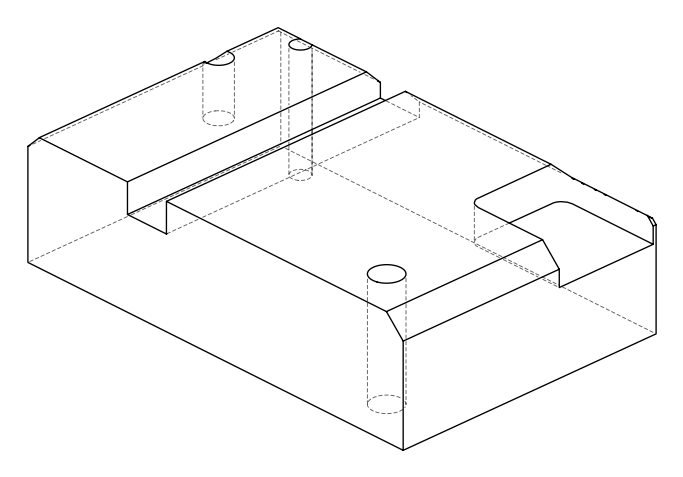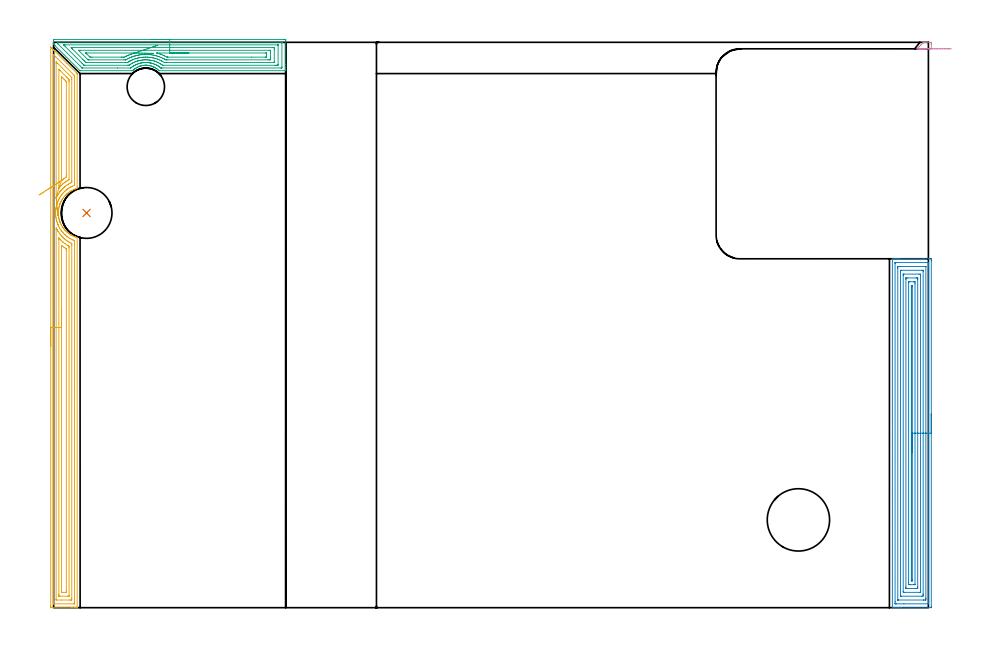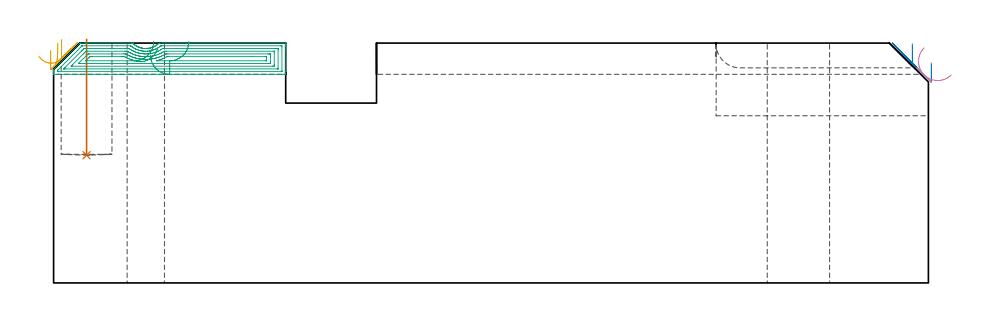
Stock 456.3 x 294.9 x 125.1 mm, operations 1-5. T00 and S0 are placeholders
(PLAN: 17 operations, 11 tool changes, 67.9 min)
(1 INDEXABLE_INSERT_DRILL_BLIND_HOLE_FROM_SOLID | STEP1POCKET | NXT0302_024 | 0.24 min | 32054 mm3)
(2 AREA_MILL | FG_CHAMFER_SURFACE | UGT0205_001 | 11.87 min | 39134 mm3)
(3 AREA_MILL_1 | FG_CHAMFER_SURFACE_1 | UGT0205_001 | 5.94 min | 17069 mm3)
(4 AREA_MILL_2 | FG_CHAMFER_SURFACE_2 | UGT0205_001 | 0.23 min | 2198 mm3)
(5 AREA_MILL_3 | FG_CHAMFER_SURFACE_3 | UGT0205_001 | 11.52 min | 26206 mm3)
(6 AREA_MILL_4 | FG_CHAMFER_SURFACE_4 | UGT0205_001 | 10.55 min | 36660 mm3)
(7 MILL_SLOT | SLOT_PARTIAL_RECTANGULAR | UGT0201_094 | Follow Part, ap 5, ae 75% | 19.21 min | 446890 mm3)
(8 MILL_RECTANGULAR_SLOT | SLOT_RECTANGULAR | UGT0201_009 | Follow Part, ap 11.25, ae 75% | 5.34 min | 434868 mm3)
(9 SPOT_DRILL | STEP1HOLE | NXT0321_9005460120000 | 0.05 min | 74 mm3)
(10 SPOT_DRILL_1 | STEP1HOLE_1 | NXT0321_9005460120000 | 0.05 min | 196 mm3)
(11 DRILL_BLIND_HOLE_INTO_CENTER | STEP1HOLE | UGT0301_198 | 0.06 min | 381 mm3)
(12 GUN_DRILL_THROUGH_HOLE | STEP1HOLE | UGT0307_003 | 0.59 min | 4375 mm3)
(13 SPADE_DRILL_TO_ENLARGE_THROUGH_HOLE | STEP1HOLE | UGT0306_010 | 0.53 min | 32403 mm3)
(14 DRILL_TO_ENLARGE_THROUGH_HOLE | STEP1HOLE | UGT0301_001 | 0.56 min | 66348 mm3)
(15 DRILL_BLIND_HOLE_INTO_CENTER_1 | STEP1HOLE_1 | UGT0301_198 | 0.06 min | 427 mm3)
(16 GUN_DRILL_THROUGH_HOLE_1 | STEP1HOLE_1 | UGT0307_003 | 0.6 min | 4305 mm3)
(17 SPADE_DRILL_TO_ENLARGE_THROUGH_HOLE_1 | STEP1HOLE_1 | UGT0306_010 | 0.53 min | 32321 mm3)
(TOOL NXT0302_024 | Index. Insert Drill 26.5mm [880-D2650L32-03] | D26.5 PA176 FL80 Z2)
(TOOL UGT0205_001 | Chamfer Mill 20 x 3 x 45 deg. | D20 FL50 Z2)
(TOOL UGT0201_094 | End mill 20 mm | D20 FL38 Z4)
(TOOL UGT0201_009 | End Mill 45 mm | D45 FL63 Z6)
(TOOL NXT0321_9005460120000 | NC Spot Drill, 142deg, 12mm, Carbide, Uncoated | D12 PA142 FL30 Z2)
(TOOL UGT0301_198 | Twist Drill 7.9 mm | D7.9 PA118 FL73 Z2)
(TOOL UGT0307_003 | Gun Drill 7 mm | D7 PA130 FL24 Z1)
(TOOL UGT0306_010 | Spade Drill 19.5mm | D19.5 PA132 FL10 Z2)
(TOOL UGT0301_001 | Twist Drill 32.5 mm | D32.5 PA118 FL185 Z2)
(OP 1 INDEXABLE_INSERT_DRILL_BLIND_HOLE_FROM_SOLID)
G17 G21 G94 G90
T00 M6
G54
G17 G0 G90 X17.2 Y205.9 S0 M3
G43 Z135.1 H1
G94 G81 G98 Z66.6 F250. R127.1
G80
M5
M2
(OP 2 AREA_MILL)
G17 G21 G94 G90
T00 M6
G54
G17 G0 G90 X457.8 Y101. S1061 M3
G43 Z135.1 H0
Z114.8
G94 G1 Y100.962 Z113.928 F250.
Y100.848 Z113.064
Y100.659 Z112.212
Y100.397 Z111.38
Y100.063 Z110.574
Y99.66 Z109.8
Y99.192 Z109.064
Y98.66 Z108.372
Y98.071 Z107.729
Y97.428 Z107.14
Y96.736 Z106.608
Y96. Z106.14
Y95.226 Z105.737
Y94.42 Z105.403
Y93.588 Z105.141
Y92.736 Z104.952
Y91.872 Z104.838
Y91. Z104.8
Y0.582
X457.795 Y0.144 Z104.803
X457.791 Y0.01 Z104.806
X457.652 Y0. Z104.945
X442.056 Z120.54
X441.479 Z121.115
X440.869 Z121.728
X440.598 Z121.999
X439.987 Z122.61
X439.716 Z122.88
X439.173 Z123.426
X438.496 Z124.104
X437.777 Y0.001 Z124.821
X437.506 Y0.01 Z125.093
X437.5 Y0.137 Z125.1
Y181.863
X437.506 Y181.99 Z125.093
X437.779 Y182. Z124.82
X438.495 Z124.104
X439.174 Z123.426
X439.716 Z122.88
X439.987 Z122.61
X440.598 Z121.999
X440.869 Z121.729
X441.479 Z121.115
X453.745 Z108.852
X456.466 Z106.131
X456.771 Z105.826
X457.347 Y181.995 Z105.25
X457.791 Y181.991 Z104.806
X457.795 Y181.87 Z104.803
X457.799 Y181.417 Z104.801
X457.8 Y180.96 Z104.8
Y91.
X456.386 Z106.214
Y2.364
X456.385 Y2.162 Z106.215
X456.382 Y2.061 Z106.218
X456.379 Y2.019 Z106.221
X456.304 Y2.01 Z106.296
X455.943 Y2.001 Z106.657
X443.553 Y2. Z119.047
X439.716 Z122.884
X439.194 Y2.001 Z123.406
X439.008 Y2.005 Z123.592
X438.922 Y2.01 Z123.678
X438.915 Y2.282 Z123.685
Y2.364
X438.914 Y3.174 Z123.686
Y179.636
X438.915 Y179.838 Z123.685
X438.918 Y179.939 Z123.682
X438.921 Y179.981 Z123.679
X438.996 Y179.99 Z123.604
X439.357 Y179.999 Z123.243
X455.584 Y180. Z107.016
X456.106 Y179.999 Z106.494
X456.292 Y179.995 Z106.308
X456.378 Y179.99 Z106.222
X456.385 Y179.718 Z106.215
Y179.636
X456.386 Y178.826 Z106.214
Y91.
X454.972 Z107.628
X454.971 Y5.037 Z107.629
Y4.766
X454.966 Y4.146 Z107.634
X454.965 Y4.019 Z107.635
X454.841 Y4.006 Z107.759
X454.702 Y4.003 Z107.898
X453.965 Y4. Z108.635
X453.821 Z108.779
X440.598 Y4.001 Z122.002
X440.453 Y4.004 Z122.147
X440.358 Y4.009 Z122.242
X440.334 Y4.013 Z122.266
X440.333 Y4.024 Z122.267
X440.33 Y4.055 Z122.27
X440.329 Y4.146 Z122.271
Y176.963
Y177.234
X440.334 Y177.854 Z122.266
X440.335 Y177.981 Z122.265
X440.46 Y177.994 Z122.14
X440.598 Y177.997 Z122.002
X441.335 Y178. Z121.265
X441.479 Z121.121
X454.702 Y177.999 Z107.898
X454.847 Y177.996 Z107.753
X454.942 Y177.99 Z107.658
X454.966 Y177.987 Z107.634
X454.967 Y177.976 Z107.633
X454.97 Y177.945 Z107.63
X454.971 Y177.854 Z107.629
X454.972 Y91. Z107.628
X453.557 Z109.043
Y7.085
X453.556 Y6.818 Z109.044
X453.551 Y6.2 Z109.049
X453.54 Y6.01 Z109.06
X452.867 Y6. Z109.733
X442.289 Z120.311
X441.94 Y6.002 Z120.66
X441.766 Y6.007 Z120.834
X441.749 Y6.01 Z120.851
X441.747 Y6.021 Z120.853
X441.744 Y6.053 Z120.856
X441.743 Y6.099 Z120.857
Y6.552
Y174.915
X441.744 Y175.182 Z120.856
X441.749 Y175.8 Z120.851
X441.76 Y175.99 Z120.84
X442.433 Y176. Z120.167
X453.011 Z109.589
X453.36 Y175.998 Z109.24
X453.534 Y175.993 Z109.066
X453.55 Y175.99 Z109.05
X453.553 Y175.979 Z109.047
X453.556 Y175.947 Z109.044
X453.557 Y175.901 Z109.043
Y175.448
Y91.
X452.143 Z110.457
Y8.514
X452.142 Y8.427 Z110.458
X452.137 Y8.255 Z110.463
X452.125 Y8.01 Z110.475
X452.058 Y8.006 Z110.542
X451.769 Y8.001 Z110.831
X443.835 Y8. Z118.765
X443.242 Y8.007 Z119.358
X443.164 Y8.01 Z119.436
X443.159 Y8.341 Z119.441
X443.157 Y8.514 Z119.443
Y173.486
X443.158 Y173.573 Z119.442
X443.163 Y173.745 Z119.437
X443.175 Y173.99 Z119.425
X443.242 Y173.994 Z119.358
X443.531 Y173.999 Z119.069
X451.465 Y174. Z111.135
X452.058 Y173.993 Z110.542
X452.136 Y173.99 Z110.464
X452.141 Y173.659 Z110.459
X452.143 Y173.486 Z110.457
Y91.
X450.729 Z111.871
Y10.834
X450.728 Y10.381 Z111.872
X450.726 Y10.162 Z111.874
X450.722 Y10.053 Z111.878
X450.72 Y10.01 Z111.88
X450.667 Y10.005 Z111.933
X450.295 Y10.002 Z112.305
X449.79 Y10. Z112.81
X445.382 Z117.218
X445.005 Y10.003 Z117.595
X444.628 Y10.008 Z117.972
X444.583 Y10.01 Z118.017
X444.578 Y10.042 Z118.022
X444.575 Y10.118 Z118.025
X444.572 Y10.235 Z118.028
X444.571 Y10.381 Z118.029
Y10.82
Y171.166
X444.572 Y171.619 Z118.028
X444.574 Y171.838 Z118.026
X444.578 Y171.947 Z118.022
X444.581 Y171.99 Z118.019
X444.633 Y171.995 Z117.967
X445.005 Y171.998 Z117.595
X445.51 Y172. Z117.09
X449.918 Z112.682
X450.295 Y171.997 Z112.305
X450.672 Y171.992 Z111.928
X450.717 Y171.99 Z111.883
X450.722 Y171.958 Z111.878
X450.725 Y171.882 Z111.875
X450.728 Y171.765 Z111.872
X450.729 Y171.619 Z111.871
Y171.18
Y91.
X449.315 Z113.285
X449.314 Y12.263 Z113.286
X449.313 Y12.163 Z113.287
X449.31 Y12.065 Z113.29
X449.308 Y12.024 Z113.292
X449.177 Y12.01 Z113.423
X448.854 Y12.003 Z113.746
X448.693 Y12. Z113.907
X446.768 Z115.832
X446.044 Y12.004 Z116.556
X446.016 Y12.01 Z116.584
X445.992 Y12.057 Z116.608
X445.985 Y13.054 Z116.615
X445.986 Y169.737 Z116.614
X445.987 Y169.837 Z116.613
X445.99 Y169.935 Z116.61
X445.992 Y169.976 Z116.608
X446.123 Y169.99 Z116.477
X446.446 Y169.997 Z116.154
X446.608 Y170. Z115.992
X448.532 Y169.999 Z114.068
X449.256 Y169.996 Z113.344
X449.284 Y169.99 Z113.316
X449.308 Y169.944 Z113.292
X449.315 Y168.946 Z113.285
Y91.
X447.9 Z114.7
Y14.582
Y14.329
X447.897 Y14.16 Z114.703
X447.894 Y14.027 Z114.706
X447.89 Y14.008 Z114.71
X447.882 Y14.006 Z114.718
X447.857 Y14.003 Z114.743
X447.65 Y14.001 Z114.95
X447.594 Z115.006
X447.455 Y14.01 Z115.145
X447.406 Y14.023 Z115.194
X447.403 Y14.047 Z115.197
X447.401 Y14.078 Z115.199
X447.4 Y14.197 Z115.2
Y167.417
Y167.671
X447.403 Y167.839 Z115.197
X447.406 Y167.973 Z115.194
X447.41 Y167.992 Z115.19
X447.418 Y167.994 Z115.182
X447.443 Y167.997 Z115.157
X447.65 Y167.999 Z114.95
X447.706 Z114.894
X447.845 Y167.99 Z114.755
X447.894 Y167.977 Z114.706
X447.897 Y167.953 Z114.703
X447.899 Y167.922 Z114.701
X447.9 Y167.803 Z114.7
Y91.
Y90.128 Z114.738
Y89.264 Z114.851
Y88.412 Z115.04
Y87.58 Z115.303
Y86.774 Z115.636
Y86. Z116.039
Y85.264 Z116.508
Y84.572 Z117.039
Y83.929 Z117.628
Y83.34 Z118.272
Y82.808 Z118.964
Y82.34 Z119.7
Y81.937 Z120.473
Y81.603 Z121.279
Y81.341 Z122.111
Y81.152 Z122.963
Y81.038 Z123.828
Y81. Z124.7
G0 Z135.1
M5
M2
(OP 3 AREA_MILL_1)
G17 G21 G94 G90
T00 M6
G54
G17 G0 G90 X50.55 Y296.4 S1061 M3
G43 Z135.1 H0
Z118.8
G94 G1 X50.588 Z117.928 F250.
X50.702 Z117.063
X50.891 Z116.212
X51.153 Z115.38
X51.487 Z114.574
X51.89 Z113.8
X52.358 Z113.064
X52.89 Z112.372
X53.479 Z111.729
X54.122 Z111.139
X54.814 Z110.608
X55.55 Z110.14
X56.324 Z109.737
X57.13 Z109.403
X57.962 Z109.141
X58.814 Z108.952
X59.678 Z108.838
X60.55 Z108.8
X119.887
X120.469 Y296.398 Z108.802
X121.044 Y296.394 Z108.804
X121.092 Y296.392 Z108.806
X121.1 Y295.82 Z109.377
Y283.352 Z121.843
Y281.937 Z123.259
Y281.57 Z123.625
Y280.836 Z124.363
Y280.577 Z124.622
X121.092 Y280.153 Z125.039
X121.09 Y280.103 Z125.088
X120.916 Y280.1 Z125.1
X55.184
X54.994 Y280.104 Z125.09
X54.882 Y280.198 Z125.001
X54.645 Y280.417 Z124.782
X54.29 Y280.728 Z124.471
X54.13 Y280.858 Z124.342
X53.957 Y280.99 Z124.21
X53.546 Y281.274 Z123.922
X53.405 Y281.371 Z123.826
X52.977 Y281.631 Z123.565
X52.543 Y281.876 Z123.324
X52.512 Y281.891 Z123.308
X52.357 Y281.963 Z123.236
X52.068 Y282.095 Z123.1
X52.054 Y282.101 Z123.094
X51.619 Y282.285 Z122.913
X51.237 Y282.423 Z122.776
X51.174 Y282.445 Z122.754
X50.713 Y282.587 Z122.611
X50.475 Y282.649 Z122.55
X50.36 Y282.678 Z122.52
X49.993 Y282.762 Z122.437
X49.818 Y282.792 Z122.403
X49.387 Y282.858 Z122.34
X49.042 Y282.897 Z122.302
X48.94 Y282.908 Z122.291
X48.906 Y282.91 Z122.288
X48.652 Y282.923 Z122.268
X48.494 Y282.934 Z122.259
X48.487 Y282.935
X48.329 Y282.937 Z122.251
X48.228 Y282.939 Z122.247
X48.122 Y282.943 Z122.246
X48.067 Y282.946 Z122.248
X48.047
X47.963 Y282.943 Z122.252
X47.798 Y282.934 Z122.253
X47.652 Y282.931 Z122.262
X47.6 Y282.928 Z122.264
X47.135 Y282.894 Z122.301
X46.965 Y282.875 Z122.325
X46.707 Y282.843 Z122.356
X46.261 Y282.771 Z122.426
X46.241 Y282.767 Z122.43
X46.207 Y282.761 Z122.437
X45.964 Y282.705 Z122.493
X45.794 Y282.664 Z122.531
X45.786 Y282.662 Z122.533
X45.713 Y282.643 Z122.553
X45.368 Y282.55 Z122.645
X45.085 Y282.461 Z122.738
X44.919 Y282.405 Z122.788
X44.9 Y282.398 Z122.795
X44.689 Y282.321 Z122.875
X44.475 Y282.242 Z122.954
X44.064 Y282.067 Z123.132
X43.657 Y281.875 Z123.323
X43.582 Y281.835 Z123.362
X43.558 Y281.822 Z123.375
X43.131 Y281.58 Z123.62
X43.043 Y281.525 Z123.675
X42.689 Y281.304 Z123.895
X42.366 Y281.073 Z124.123
X42.299 Y281.026 Z124.171
X42.247 Y280.989 Z124.208
X41.859 Y280.68 Z124.516
X41.795 Y280.63 Z124.567
X41.631 Y280.484 Z124.714
X41.503 Y280.37 Z124.827
X41.353 Y280.232 Z124.965
X41.215 Y280.105 Z125.091
X40.875 Y280.1 Z125.1
X14.046
X13.805 Y280.104 Z125.089
X13.697 Y280.202 Z124.996
X0.75 Y293.148 Z112.049
X0.226 Y293.674 Z111.526
X0.035 Y293.869 Z111.331
X0.002 Y293.908 Z111.289
X0. Y294.144 Z111.054
Y294.93 Z110.265
Y296.187 Z109.01
X0.002 Y296.391 Z108.805
X0.475 Y296.4 Z108.8
X60.55
Y294.986 Z110.214
X118.736 Y294.985 Z110.215
X118.849 Y294.984 Z110.216
X119.072 Y294.979 Z110.221
X119.091 Y294.969 Z110.231
X119.094 Y294.957 Z110.243
X119.097 Y294.93 Z110.27
X119.1 Y294.512 Z110.688
X119.099 Y282.044 Z123.156
X119.092 Y281.57 Z123.63
X119.09 Y281.525 Z123.675
X118.905 Y281.518 Z123.682
X118.793 Y281.515 Z123.685
X118.736 Y281.514 Z123.686
X118.68
X57.029
X56.134 Y281.515 Z123.685
X56.078 Y281.517 Z123.683
X56.024 Y281.521 Z123.679
X55.954 Y281.534 Z123.666
X55.904 Y281.57 Z123.63
X55.497 Y281.885 Z123.315
X55.184 Y282.11 Z123.09
X54.669 Y282.461 Z122.739
X54.436 Y282.607 Z122.593
X54.29 Y282.694 Z122.506
X53.749 Y283. Z122.2
X53.396 Y283.166 Z122.034
X52.983 Y283.352 Z121.848
X52.501 Y283.548 Z121.652
X52.19 Y283.661 Z121.539
X51.607 Y283.848 Z121.352
X50.924 Y284.032 Z121.168
X50.713 Y284.082 Z121.118
X50.64 Y284.097 Z121.103
X50.263 Y284.166 Z121.034
X49.819 Y284.24 Z120.96
X49.805 Y284.242 Z120.958
X48.924 Y284.325 Z120.875
X48.835 Y284.331 Z120.869
X48.03 Y284.356 Z120.844
X47.918 Y284.353 Z120.847
X47.135 Y284.315 Z120.885
X47.067 Y284.31 Z120.89
X46.412 Y284.242 Z120.958
X46.228 Y284.217 Z120.983
X45.796 Y284.141 Z121.059
X45.434 Y284.068 Z121.132
X45.347 Y284.049 Z121.151
X45.236 Y284.022 Z121.178
X44.643 Y283.863 Z121.337
X44.452 Y283.805 Z121.395
X44.109 Y283.694 Z121.506
X43.558 Y283.495 Z121.705
X43.454 Y283.455 Z121.745
X43.207 Y283.352 Z121.848
X42.832 Y283.184 Z122.016
X42.764 Y283.152 Z122.048
X42.664 Y283.102 Z122.098
X42.242 Y282.881 Z122.319
X41.77 Y282.612 Z122.588
X41.675 Y282.555 Z122.645
X41.527 Y282.461 Z122.739
X41.139 Y282.198 Z123.002
X40.875 Y282.01 Z123.19
X40.297 Y281.57 Z123.63
X40.247 Y281.537 Z123.663
X40.222 Y281.521 Z123.679
X40.15 Y281.518 Z123.682
X40.037 Y281.515 Z123.685
X33.33 Y281.514 Z123.686
X14.996 Y281.515 Z123.685
X14.94
X14.884 Y281.518 Z123.682
X14.85 Y281.521 Z123.679
X14.826 Y281.535 Z123.665
X14.786 Y281.57 Z123.63
X14.046 Y282.304 Z122.896
X13.889 Y282.461 Z122.739
X2.312 Y294.039 Z111.161
X2.205 Y294.15 Z111.05
X2.01 Y294.355 Z110.845
X2.005 Y294.453 Z110.747
X2.008 Y294.93 Z110.27
X2.01 Y294.975 Z110.225
X2.195 Y294.982 Z110.218
X2.307 Y294.985 Z110.215
X2.364 Y294.986 Z110.214
X2.42
X60.55
Y293.572 Z111.628
X116.891 Y293.571 Z111.629
X117.033 Y293.57 Z111.63
X117.083 Y293.567 Z111.633
X117.089 Y293.566 Z111.634
X117.093 Y293.545 Z111.655
X117.097 Y293.495 Z111.705
X117.099 Y293.356 Z111.844
X117.1 Y293.148 Z112.052
X117.099 Y283.352 Z121.848
X117.097 Y283.147 Z122.053
X117.09 Y282.943 Z122.257
X116.891 Y282.936 Z122.264
X116.42 Y282.931 Z122.269
X115.997 Y282.929 Z122.271
X115.528
X57.397
X56.973 Y282.931 Z122.269
X56.913 Y282.933 Z122.267
X56.878 Y282.935 Z122.265
X56.844 Y282.954 Z122.246
X56.151 Y283.424 Z121.776
X56.078 Y283.471 Z121.729
X55.757 Y283.672 Z121.528
X55.184 Y283.995 Z121.205
X54.714 Y284.242 Z120.958
X54.29 Y284.439 Z120.761
X53.931 Y284.6 Z120.6
X53.396 Y284.813 Z120.387
X52.518 Y285.116 Z120.084
X52.501 Y285.121 Z120.079
X52.464 Y285.133 Z120.067
X51.607 Y285.358 Z119.842
X51.312 Y285.426 Z119.774
X50.713 Y285.544 Z119.656
X50.225 Y285.618 Z119.582
X49.818 Y285.662 Z119.538
X49.228 Y285.721 Z119.479
X48.924 Y285.742 Z119.458
X48.29 Y285.764 Z119.436
X48.03 Y285.77 Z119.43
X47.415 Y285.745 Z119.455
X47.135 Y285.73 Z119.47
X46.581 Y285.685 Z119.515
X46.241 Y285.648 Z119.552
X45.784 Y285.588 Z119.612
X45.347 Y285.519 Z119.681
X45.025 Y285.454 Z119.746
X44.452 Y285.322 Z119.878
X44.301 Y285.284 Z119.916
X43.738 Y285.133 Z120.067
X43.601 Y285.09 Z120.11
X43.558 Y285.076 Z120.124
X42.939 Y284.859 Z120.341
X42.664 Y284.758 Z120.442
X42.296 Y284.609 Z120.591
X41.77 Y284.381 Z120.819
X41.674 Y284.337 Z120.863
X41.479 Y284.242 Z120.958
X41.084 Y284.034 Z121.166
X40.875 Y283.919 Z121.281
X40.516 Y283.71 Z121.49
X39.981 Y283.379 Z121.821
X39.965 Y283.368 Z121.832
X39.94 Y283.352 Z121.848
X39.437 Y283.003 Z122.197
X39.378 Y282.963 Z122.237
X39.344 Y282.942 Z122.259
X39.298 Y282.935 Z122.265
X39.087 Y282.933 Z122.267
X38.616 Y282.929 Z122.271
X16.259
X16.047 Y282.931 Z122.269
X15.941 Y282.933 Z122.267
X15.892 Y282.935 Z122.265
X15.835 Y282.974 Z122.226
X15.451 Y283.352 Z121.848
X14.94 Y283.859 Z121.341
X14.557 Y284.242 Z120.958
X5.997 Y292.802 Z112.398
X5.655 Y293.148 Z112.052
X5.315 Y293.496 Z111.704
X5.258 Y293.565 Z111.635
X5.318 Y293.568 Z111.632
X5.431 Y293.57 Z111.63
X5.573 Y293.571 Z111.629
X5.997 Y293.572 Z111.628
X60.55
Y292.157 Z113.043
X114.31
X115.021 Y292.15 Z113.05
X115.09 Y292.138 Z113.062
X115.093 Y292.033 Z113.167
X115.097 Y291.812 Z113.388
X115.1 Y291.37 Z113.83
X115.099 Y284.689 Z120.511
X115.097 Y284.467 Z120.733
X115.093 Y284.357 Z120.843
X115.09 Y284.349 Z120.851
X115.083 Y284.347 Z120.853
X115.055 Y284.344 Z120.856
X115.002 Y284.343 Z120.857
X58.66
X57.867 Y284.348 Z120.852
X57.759 Y284.35 Z120.85
X56.973 Y284.797 Z120.403
X56.375 Y285.133 Z120.067
X56.078 Y285.29 Z119.91
X55.755 Y285.455 Z119.745
X55.184 Y285.71 Z119.49
X54.442 Y286.024 Z119.176
X54.29 Y286.082 Z119.118
X54.197 Y286.116 Z119.084
X53.396 Y286.379 Z118.821
X52.888 Y286.528 Z118.672
X52.501 Y286.631 Z118.569
X52.144 Y286.722 Z118.478
X51.697 Y286.824 Z118.376
X51.607 Y286.843 Z118.357
X51.24 Y286.914 Z118.286
X50.713 Y286.995 Z118.205
X50.618 Y287.008 Z118.192
X49.818 Y287.093 Z118.107
X49.621 Y287.111 Z118.089
X48.924 Y287.157 Z118.043
X48.67 Y287.168 Z118.032
X48.03 Y287.184 Z118.016
X47.767 Y287.176 Z118.024
X47.135 Y287.149 Z118.051
X46.913 Y287.136 Z118.064
X46.241 Y287.08 Z118.12
X46.09 Y287.064 Z118.136
X45.347 Y286.973 Z118.227
X45.295 Y286.966 Z118.234
X44.966 Y286.914 Z118.286
X44.537 Y286.83 Z118.37
X44.452 Y286.812 Z118.388
X43.813 Y286.661 Z118.539
X43.558 Y286.594 Z118.606
X43.109 Y286.471 Z118.729
X42.664 Y286.335 Z118.865
X42.429 Y286.257 Z118.943
X41.75 Y286.024 Z119.176
X41.136 Y285.764 Z119.436
X40.875 Y285.65 Z119.55
X40.52 Y285.487 Z119.713
X39.981 Y285.222 Z119.978
X39.922 Y285.192 Z120.008
X39.814 Y285.133 Z120.067
X39.355 Y284.866 Z120.334
X39.087 Y284.707 Z120.493
X38.797 Y284.531 Z120.669
X38.563 Y284.387 Z120.813
X38.487 Y284.35 Z120.85
X38.39 Y284.347 Z120.853
X38.192 Y284.344 Z120.856
X38.091 Y284.343 Z120.857
X37.298
X17.522
X17.126 Y284.347 Z120.853
X16.932 Y284.35 Z120.85
X16.729 Y284.531 Z120.669
X16.118 Y285.133 Z120.067
X15.835 Y285.414 Z119.786
X15.225 Y286.024 Z119.176
X9.882 Y291.367 Z113.833
X9.574 Y291.676 Z113.524
X9.191 Y292.069 Z113.131
X9.118 Y292.151 Z113.049
X9.676 Y292.157 Z113.043
X60.55
Y290.743 Z114.457
X112.42
X113.05 Y290.74 Z114.46
X113.08 Y290.737 Z114.463
X113.09 Y290.735 Z114.465
X113.096 Y290.693 Z114.507
X113.099 Y290.477 Z114.723
X113.1 Y289.799 Z115.401
Y287.127 Z118.073
Y286.237 Z118.963
X113.097 Y286.024 Z119.176
X113.094 Y285.854 Z119.346
X113.09 Y285.776 Z119.424
X112.955 Y285.764 Z119.436
X112.685 Y285.76 Z119.44
X112.42 Y285.758 Z119.442
X111.793 Y285.757 Z119.443
X59.656
X59.028 Y285.758 Z119.442
X58.761 Y285.76 Z119.44
X58.497 Y285.764 Z119.436
X58.015 Y286.024 Z119.176
X57.867 Y286.106 Z119.094
X57.676 Y286.214 Z118.986
X56.973 Y286.573 Z118.627
X56.244 Y286.914 Z118.286
X56.078 Y286.986 Z118.214
X55.954 Y287.038 Z118.162
X55.184 Y287.343 Z117.857
X54.525 Y287.571 Z117.629
X54.29 Y287.645 Z117.555
X53.768 Y287.805 Z117.395
X53.396 Y287.908 Z117.292
X53.254 Y287.945 Z117.255
X52.501 Y288.123 Z117.077
X52.096 Y288.208 Z116.992
X51.607 Y288.299 Z116.901
X51.019 Y288.39 Z116.81
X50.713 Y288.426 Z116.774
X50.012 Y288.502 Z116.698
X49.818 Y288.518 Z116.682
X49.048 Y288.572 Z116.628
X48.924 Y288.577 Z116.623
X48.125 Y288.6 Z116.6
X48.03 Y288.599 Z116.601
X47.257 Y288.575 Z116.625
X47.135 Y288.568 Z116.632
X46.417 Y288.52 Z116.68
X46.241 Y288.505 Z116.695
X45.605 Y288.438 Z116.762
X45.347 Y288.406 Z116.794
X44.816 Y288.334 Z116.866
X44.452 Y288.275 Z116.925
X44.057 Y288.199 Z117.001
X43.558 Y288.091 Z117.109
X43.326 Y288.036 Z117.164
X42.664 Y287.872 Z117.328
X42.61 Y287.858 Z117.342
X42.418 Y287.805 Z117.395
X41.923 Y287.652 Z117.548
X41.77 Y287.603 Z117.597
X41.257 Y287.424 Z117.776
X40.875 Y287.288 Z117.912
X40.606 Y287.182 Z118.018
X39.981 Y286.929 Z118.271
X39.97 Y286.925 Z118.275
X39.946 Y286.914 Z118.286
X39.362 Y286.64 Z118.56
X39.087 Y286.504 Z118.696
X38.768 Y286.34 Z118.86
X38.192 Y286.028 Z119.172
X37.775 Y285.789 Z119.411
X37.723 Y285.764 Z119.436
X37.655 Y285.761 Z119.439
X37.564 Y285.758 Z119.442
X37.298 Y285.757 Z119.443
X36.671
X18.518 Y285.758 Z119.442
X18.25 Y285.76 Z119.44
X18.072 Y285.763 Z119.437
X17.942 Y285.768 Z119.432
X17.623 Y286.075 Z119.125
X13.152 Y290.547 Z114.653
X13.027 Y290.679 Z114.521
X12.974 Y290.736 Z114.464
X12.994 Y290.739 Z114.461
X13.03 Y290.741 Z114.459
X13.152 Y290.742 Z114.458
X13.778 Y290.743 Z114.457
X14.046
X60.55
Y289.329 Z115.871
X110.631 Y289.328 Z115.872
X110.891 Y289.327 Z115.873
X111.018 Y289.324 Z115.876
X111.076 Y289.322 Z115.878
X111.09 Y289.295 Z115.905
X111.097 Y289.122 Z116.078
X111.099 Y288.695 Z116.505
X111.1 Y288.229 Z116.971
X111.099 Y287.805 Z117.395
X111.096 Y287.342 Z117.858
X111.09 Y287.189 Z118.011
X110.949 Y287.178 Z118.022
X110.631 Y287.174 Z118.026
X110.372 Y287.172 Z118.028
X103.33 Y287.171 Z118.029
X59.656
X59.396 Y287.173 Z118.027
X59.239 Y287.176 Z118.024
X59.202 Y287.178 Z118.022
X59.15 Y287.2 Z118.
X57.975 Y287.805 Z117.395
X57.867 Y287.857 Z117.343
X57.77 Y287.902 Z117.298
X56.973 Y288.248 Z116.952
X56.213 Y288.562 Z116.638
X56.078 Y288.611 Z116.589
X55.839 Y288.695 Z116.505
X55.184 Y288.91 Z116.29
X54.866 Y289.012 Z116.188
X54.501 Y289.119 Z116.081
X54.29 Y289.18 Z116.02
X53.795 Y289.319 Z115.881
X53.833 Y289.322 Z115.878
X54.09 Y289.326 Z115.874
X54.29 Y289.328 Z115.872
X60.55 Y289.329 Z115.871
X61.422 Z115.909
X62.286 Z116.023
X63.138 Z116.212
X63.97 Z116.474
X64.776 Z116.808
X65.55 Z117.211
X66.286 Z117.679
X66.978 Z118.211
X67.621 Z118.8
X68.21 Z119.443
X68.742 Z120.135
X69.21 Z120.871
X69.613 Z121.645
X69.947 Z122.451
X70.209 Z123.283
X70.398 Z124.135
X70.512 Z124.999
X70.55 Z125.871
G0 X54.276 Y293.332 Z122.364
G1 X53.99 Y293.236 Z121.546
X53.638 Y293.118 Z120.756
X53.222 Y292.978 Z120.002
X52.746 Y292.817 Z119.289
X52.212 Y292.638 Z118.623
X51.625 Y292.44 Z118.008
X50.99 Y292.226 Z117.45
X50.311 Y291.998 Z116.952
X49.594 Y291.756 Z116.518
X48.843 Y291.503 Z116.152
X48.066 Y291.242 Z115.857
X47.266 Y290.972 Z115.634
X46.451 Y290.698 Z115.485
X45.628 Y290.421 Z115.412
X44.801 Y290.142 Z115.415
X43.977 Y289.865 Z115.494
X43.164 Y289.591 Z115.649
X42.366 Y289.322 Z115.878
X42.184 Y289.261 Z115.939
X42.117 Y289.24 Z115.96
X41.875 Y289.172 Z116.028
X41.77 Y289.143 Z116.057
X41.423 Y289.04 Z116.16
X41.172 Y288.963 Z116.237
X40.875 Y288.869 Z116.331
X40.744 Y288.826 Z116.374
X40.365 Y288.695 Z116.505
X40.082 Y288.594 Z116.606
X39.981 Y288.556 Z116.644
X39.443 Y288.34 Z116.86
X39.087 Y288.192 Z117.008
X38.816 Y288.075 Z117.125
X38.211 Y287.805 Z117.395
X38.192 Y287.796 Z117.404
X37.61 Y287.494 Z117.706
X37.298 Y287.331 Z117.869
X37.024 Y287.187 Z118.013
X36.404 Y287.176 Z118.024
X36.144 Y287.173 Z118.027
X35.509 Y287.171 Z118.029
X35.251
X20.048
X19.412 Y287.173 Z118.027
X19.15 Y287.175 Z118.025
X19. Y287.178 Z118.022
X18.701 Y287.458 Z117.742
X18.518 Y287.632 Z117.568
X17.283 Y288.865 Z116.335
X16.952 Y289.202 Z115.998
X16.861 Y289.299 Z115.901
X16.84 Y289.325 Z115.875
X16.842
X16.896 Y289.327 Z115.873
X16.987 Y289.329 Z115.871
X41.77
X42.029 Y289.328 Z115.872
X42.162 Y289.326 Z115.874
X42.366 Y289.322 Z115.878
X43.236 Y289.306 Z115.932
X44.099 Y289.289 Z116.062
X44.947 Y289.273 Z116.267
X45.773 Y289.258 Z116.546
X46.573 Y289.242 Z116.895
X47.339 Y289.228 Z117.312
X48.065 Y289.214 Z117.795
X48.747 Y289.201 Z118.339
X49.379 Y289.189 Z118.94
X49.956 Y289.178 Z119.595
X50.473 Y289.168 Z120.297
X50.928 Y289.16 Z121.041
X51.316 Y289.152 Z121.823
X51.634 Y289.146 Z122.635
X51.881 Y289.142 Z123.472
X52.053 Y289.138 Z124.327
X52.151 Y289.136 Z125.194
X52.172 Z126.066
G0 Z135.1
M5
M2
(OP 4 AREA_MILL_2)
G17 G21 G94 G90
T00 M6
G54
G17 G0 G90 X468.242 Y291.5 S1061 M3
G43 Z135.1 H0
Z108.5
G94 G1 X467.599 Z107.911 F250.
X466.907 Z107.38
X466.171 Z106.911
X465.397 Z106.508
X464.591 Z106.174
X463.759 Z105.912
X462.908 Z105.723
X462.043 Z105.609
X461.171 Z105.571
X460.3 Z105.609
X459.435 Z105.723
X458.583 Z105.912
X457.751 Z106.174
X456.945 Z106.508
X456.171 Z106.911
X455.435 Z107.379
X454.743 Z107.91
X454.1 Z108.5
X450.443 Z112.156
X450.4 Y291.501 Z112.194
X450.424 Y291.526 Z112.172
X450.785 Y291.885 Z111.815
X451.428 Y292.529 Z111.169
X451.614 Y292.714 Z110.986
X451.662 Y292.762 Z110.938
X452.318 Y293.42 Z110.278
X452.55 Y293.65 Z110.05
X453.209 Y294.311 Z109.387
X453.414 Y294.515 Z109.185
X453.487 Y294.587 Z109.113
X453.717 Y294.817 Z108.882
X453.732 Y294.833 Z108.867
X453.8 Y294.89 Z108.796
X453.936 Y294.899 Z108.661
X454.219 Y294.9 Z108.38
X454.545 Z108.054
X457.109 Z105.49
X457.218 Y294.899 Z105.382
X457.793 Y294.895 Z104.807
X457.796 Y294.8 Z104.804
X457.799 Y294.515 Z104.801
X457.8 Y293.942 Z104.8
Y291.885
X457.798 Y291.732 Z104.802
X457.791 Y291.51 Z104.805
X457.326 Y291.5 Z105.274
X454.1 Z108.5
X453.511 Z109.143
X452.979 Z109.835
X452.511 Z110.571
X452.108 Z111.345
X451.774 Z112.151
X451.512 Z112.983
X451.323 Z113.834
X451.209 Z114.699
X451.171 Z115.571
X451.209 Z116.442
X451.323 Z117.307
X451.512 Z118.159
X451.774 Z118.991
X452.108 Z119.797
X452.51 Z120.571
X452.979 Z121.307
X453.51 Z121.999
X454.1 Z122.642
G0 Z135.1
M5
M2
(OP 5 AREA_MILL_3)
G17 G21 G94 G90
T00 M6
G54
G17 G0 G90 X-1.5 Y136.2 S1061 M3
G43 Z135.1 H0
Z121.3
G94 G1 Y136.238 Z120.428 F250.
Y136.352 Z119.564
Y136.541 Z118.712
Y136.803 Z117.88
Y137.137 Z117.074
Y137.54 Z116.3
Y138.009 Z115.564
Y138.54 Z114.872
Y139.129 Z114.229
Y139.772 Z113.64
Y140.464 Z113.108
Y141.2 Z112.64
Y141.974 Z112.237
Y142.78 Z111.903
Y143.612 Z111.641
Y144.464 Z111.452
Y145.329 Z111.338
Y146.2 Z111.3
X-1.499 Y292.38 Z111.299
X-1.495 Y292.383 Z111.304
X-1.483 Y292.38 Z111.315
X-1.356 Y292.256 Z111.443
X-0.884 Y291.785 Z111.914
X-0.717 Y291.62 Z112.077
X-0.558 Y291.459 Z112.24
X-0.437 Y291.338 Z112.361
X-0.28 Y291.183 Z112.515
X-0.13 Y291.032 Z112.667
X0.01 Y290.891 Z112.807
X0.157 Y290.746 Z112.952
X0.297 Y290.604 Z113.095
X0.456 Y290.445 Z113.254
X0.594 Y290.308 Z113.389
X6.88 Y284.02 Z119.68
X12.067 Y278.834 Z124.866
X12.178 Y278.721 Z124.977
X12.296 Y278.595 Z125.089
X12.3 Y278.387 Z125.1
Y219.439
X12.296 Y218.715 Z125.09
X11.98 Y218.611 Z124.778
X11.61 Y218.5 Z124.408
X11.35 Y218.409 Z124.149
X10.46 Y218.06 Z123.259
X9.571 Y217.644 Z122.369
X9.498 Y217.607 Z122.296
X9.333 Y217.51 Z122.129
X9.149 Y217.403 Z121.949
X9.068 Y217.355 Z121.868
X8.896 Y217.252 Z121.691
X8.764 Y217.176 Z121.563
X8.68 Y217.126 Z121.479
X8.574 Y217.057 Z121.373
X8.459 Y216.981 Z121.254
X8.352 Y216.912 Z121.151
X8.119 Y216.759 Z120.918
X8.051 Y216.715 Z120.849
X7.79 Y216.526 Z120.589
X7.352 Y216.181 Z120.15
X7.148 Y216.009 Z119.943
X6.975 Y215.866 Z119.773
X6.921 Y215.822 Z119.721
X6.45 Y215.374 Z119.248
X6.011 Y214.934 Z118.809
X5.62 Y214.488 Z118.419
X5.246 Y214.037 Z118.044
X5.12 Y213.872 Z117.92
X4.86 Y213.511 Z117.66
X4.611 Y213.144 Z117.411
X4.401 Y212.803 Z117.2
X4.23 Y212.526 Z117.03
X4.075 Y212.252 Z116.875
X3.868 Y211.847 Z116.664
X3.847 Y211.808 Z116.644
X3.633 Y211.359 Z116.433
X3.507 Y211.057 Z116.304
X3.464 Y210.954 Z116.26
X3.383 Y210.764 Z116.18
X3.342 Y210.667 Z116.138
X3.283 Y210.507 Z116.077
X3.267 Y210.467 Z116.063
X3.215 Y210.321 Z116.015
X3.174 Y210.199 Z115.973
X3.128 Y210.061 Z115.924
X3.114 Y210.022 Z115.911
X3.032 Y209.759 Z115.832
X2.975 Y209.574 Z115.775
X2.857 Y209.129 Z115.654
X2.752 Y208.681 Z115.55
X2.664 Y208.236 Z115.463
X2.612 Y207.907 Z115.408
X2.6 Y207.828 Z115.394
X2.594 Y207.789 Z115.388
X2.535 Y207.343 Z115.332
X2.493 Y206.896 Z115.29
X2.466 Y206.45 Z115.264
Y206.413 Z115.263
X2.463 Y206.283 Z115.256
X2.454 Y206.004 Z115.251
Y205.78
X2.456 Y205.699 Z115.252
X2.457 Y205.665
X2.458 Y205.597 Z115.256
X2.459 Y205.557
X2.482 Y205.148 Z115.271
X2.483 Y205.111 Z115.274
X2.497 Y204.889 Z115.295
X2.501 Y204.848 Z115.298
X2.514 Y204.665 Z115.312
X2.557 Y204.272 Z115.356
X2.563 Y204.219 Z115.362
X2.628 Y203.772 Z115.426
X2.633 Y203.744 Z115.431
X2.695 Y203.396 Z115.494
X2.707 Y203.326 Z115.506
X2.804 Y202.879 Z115.603
X2.912 Y202.469 Z115.71
X2.921 Y202.433 Z115.719
X3.194 Y201.541 Z115.992
X3.264 Y201.336 Z116.063
X3.292 Y201.261 Z116.091
X3.341 Y201.133 Z116.139
X3.434 Y200.913 Z116.233
X3.533 Y200.683 Z116.329
X3.547 Y200.648 Z116.344
X3.592 Y200.551 Z116.39
X3.742 Y200.236 Z116.538
X3.973 Y199.745 Z116.772
X4.095 Y199.512 Z116.894
X4.191 Y199.343 Z116.99
X4.231 Y199.273 Z117.029
X4.48 Y198.863 Z117.278
X4.618 Y198.653 Z117.418
X4.672 Y198.572 Z117.471
X4.778 Y198.413 Z117.575
X4.858 Y198.301 Z117.653
X4.963 Y198.151 Z117.759
X5.066 Y198.003 Z117.865
X5.088 Y197.97 Z117.888
X5.12 Y197.928 Z117.92
X5.185 Y197.846 Z117.985
X5.254 Y197.762 Z118.051
X5.299 Y197.705 Z118.097
X5.463 Y197.499 Z118.263
X5.505 Y197.449 Z118.305
X5.818 Y197.078 Z118.618
X6.011 Y196.871 Z118.809
X6.366 Y196.515 Z119.165
X6.695 Y196.185 Z119.494
X6.811 Y196.08 Z119.611
X6.9 Y195.999 Z119.699
X7.148 Y195.792 Z119.945
X7.327 Y195.64 Z120.126
X7.35 Y195.621 Z120.15
X7.39 Y195.59 Z120.189
X7.585 Y195.436 Z120.381
X7.724 Y195.324 Z120.523
X7.79 Y195.271 Z120.59
X8.232 Y194.962 Z121.031
X8.68 Y194.668 Z121.479
X8.754 Y194.624 Z121.553
X8.896 Y194.539 Z121.691
X9.072 Y194.43 Z121.872
X9.122 Y194.4 Z121.922
X9.146 Y194.387 Z121.946
X9.333 Y194.288 Z122.129
X9.571 Y194.159 Z122.369
X10.013 Y193.938 Z122.812
X10.46 Y193.736 Z123.259
X10.513 Y193.714 Z123.312
X10.643 Y193.661 Z123.439
X10.944 Y193.537 Z123.743
X11.016 Y193.507 Z123.816
X11.35 Y193.392 Z124.149
X11.389 Y193.38 Z124.188
X11.954 Y193.201 Z124.752
X12.296 Y193.093 Z125.096
X12.3 Y193.091 Z125.1
Y0.169
X12.298 Y0.01 Z125.088
X12.172 Y0.003 Z124.964
X12.039 Y0. Z124.838
X11.741 Z124.54
X11.08 Z123.875
X9.876 Z122.673
X9.333 Z122.127
X-1.108 Y0.001 Z111.689
X-1.154 Z111.643
X-1.493 Y0.01 Z111.304
X-1.497 Y0.265 Z111.302
X-1.499 Y0.615 Z111.301
X-1.5 Y0.969 Z111.3
Y146.2
X-0.086 Z112.714
X-0.085 Y288.013 Z112.715
X-0.084 Y288.212 Z112.716
X-0.081 Y288.415 Z112.719
X-0.079 Y288.501 Z112.721
X-0.035 Y288.473 Z112.765
X0.235 Y288.212 Z113.035
X0.594 Y287.856 Z113.394
X1.132 Y287.319 Z113.932
X10.577 Y277.872 Z123.377
X10.764 Y277.682 Z123.564
X10.857 Y277.584 Z123.657
X10.878 Y277.56 Z123.678
X10.881 Y277.539 Z123.681
X10.883 Y277.494 Z123.683
X10.885 Y276.8 Z123.685
X10.886 Y276.601 Z123.686
X10.885 Y221.225 Z123.685
X10.881 Y220.535 Z123.681
X10.879 Y220.332 Z123.679
X9.803 Y219.852 Z122.603
X9.333 Y219.636 Z122.133
X9.201 Y219.574 Z122.001
X8.934 Y219.439 Z121.734
X8.631 Y219.263 Z121.431
X8.459 Y219.159 Z121.259
X8.084 Y218.929 Z120.884
X7.585 Y218.611 Z120.385
X7.485 Y218.546 Z120.285
X7.038 Y218.211 Z119.838
X6.711 Y217.959 Z119.511
X6.543 Y217.824 Z119.343
X6.337 Y217.653 Z119.137
X6.071 Y217.413 Z118.871
X5.837 Y217.196 Z118.637
X5.617 Y216.984 Z118.417
X5.39 Y216.759 Z118.19
X5.179 Y216.539 Z117.979
X4.963 Y216.298 Z117.763
X4.59 Y215.866 Z117.39
X4.362 Y215.587 Z117.162
X4.089 Y215.236 Z116.889
X3.979 Y215.086 Z116.779
X3.899 Y214.973 Z116.699
X3.621 Y214.559 Z116.421
X3.316 Y214.08 Z116.116
X3.215 Y213.915 Z116.015
X2.954 Y213.454 Z115.754
X2.814 Y213.187 Z115.614
X2.654 Y212.867 Z115.454
X2.369 Y212.266 Z115.169
X2.341 Y212.2 Z115.141
X2.111 Y211.636 Z114.911
X2.022 Y211.4 Z114.822
X1.878 Y210.981 Z114.678
X1.723 Y210.507 Z114.523
X1.688 Y210.395 Z114.488
X1.663 Y210.307 Z114.463
X1.478 Y209.609 Z114.278
X1.467 Y209.561 Z114.267
X1.326 Y208.866 Z114.126
X1.299 Y208.721 Z114.099
X1.2 Y208.101 Z114.
X1.166 Y207.828 Z113.966
X1.11 Y207.3 Z113.91
X1.082 Y206.935 Z113.882
X1.057 Y206.461 Z113.857
X1.046 Y206.042 Z113.846
X1.049 Y205.576 Z113.849
X1.066 Y205.148 Z113.866
X1.1 Y204.63 Z113.9
X1.134 Y204.255 Z113.934
X1.212 Y203.623 Z114.012
X1.25 Y203.362 Z114.05
X1.4 Y202.538 Z114.2
X1.415 Y202.469 Z114.215
X1.467 Y202.233 Z114.267
X1.649 Y201.576 Z114.449
X1.724 Y201.314 Z114.524
X1.923 Y200.683 Z114.723
X2.018 Y200.409 Z114.818
X2.202 Y199.932 Z115.002
X2.261 Y199.789 Z115.061
X2.286 Y199.732 Z115.086
X2.341 Y199.606 Z115.141
X2.681 Y198.896 Z115.481
X3.035 Y198.188 Z115.835
X3.141 Y198.003 Z115.941
X3.215 Y197.881 Z116.015
X3.712 Y197.11 Z116.512
X4.089 Y196.568 Z116.889
X4.364 Y196.217 Z117.164
X4.963 Y195.497 Z117.763
X5.122 Y195.324 Z117.922
X5.837 Y194.606 Z118.637
X6.021 Y194.43 Z118.821
X6.711 Y193.846 Z119.511
X7.099 Y193.537 Z119.899
X7.585 Y193.194 Z120.385
X8.43 Y192.644 Z121.23
X8.459 Y192.626 Z121.259
X8.501 Y192.601 Z121.301
X9.333 Y192.167 Z122.133
X10.196 Y191.762 Z122.996
X10.221 Y191.751 Z123.021
X10.879 Y191.397 Z123.679
X10.883 Y191.059 Z123.683
X10.886 Y189.965 Z123.686
X10.885 Y2.601 Z123.685
X10.884 Y2.402 Z123.684
X10.88 Y2.055 Z123.68
X10.879 Y2.02 Z123.679
X10.834 Y2.01 Z123.634
X10.73 Y2.005 Z123.53
X10.598 Y2.001 Z123.398
X0.594 Y2. Z113.394
X0.111 Y2.001 Z112.911
X-0.036 Y2.007 Z112.764
X-0.065 Y2.01 Z112.735
X-0.079 Y2.02 Z112.721
X-0.081 Y2.053 Z112.719
X-0.084 Y2.201 Z112.716
X-0.085 Y2.402 Z112.715
X-0.086 Y3.096 Z112.714
Y146.2
X1.328 Z114.128
X1.329 Y197.251 Z114.129
X1.334 Y198.003 Z114.134
X1.335 Y198.026 Z114.135
X1.385 Y198.003 Z114.185
X1.467 Y197.845 Z114.267
X1.715 Y197.363 Z114.515
X1.847 Y197.11 Z114.647
X2.024 Y196.786 Z114.824
X2.341 Y196.26 Z115.141
X2.368 Y196.217 Z115.168
X2.418 Y196.139 Z115.218
X2.971 Y195.324 Z115.771
X3.215 Y194.989 Z116.015
X3.667 Y194.43 Z116.467
X4.089 Y193.925 Z116.889
X4.458 Y193.537 Z117.258
X4.963 Y193.03 Z117.763
X5.379 Y192.644 Z118.179
X5.837 Y192.256 Z118.637
X6.462 Y191.751 Z119.262
X6.711 Y191.574 Z119.511
X7.241 Y191.209 Z120.041
X7.585 Y190.991 Z120.385
X7.798 Y190.858 Z120.598
X8.459 Y190.496 Z121.259
X9.171 Y190.13 Z121.971
X9.333 Y190.054 Z122.133
X9.392 Y190.023 Z122.192
X9.442 Y189.994 Z122.242
X9.465 Y189.978 Z122.265
X9.466 Y189.965 Z122.266
X9.469 Y189.825 Z122.269
X9.471 Y189.072 Z122.271
Y188.93
Y4.939
X9.469 Y4.188 Z122.269
X9.466 Y4.051 Z122.266
X9.464 Y4.01 Z122.264
X9.424 Y4.007 Z122.224
X9.333 Y4.004 Z122.133
X8.642 Y4. Z121.442
X8.459 Z121.259
X4.273 Z117.073
X1.651 Z114.451
X1.467 Y4.001 Z114.267
X1.406 Y4.004 Z114.206
X1.358 Y4.009 Z114.158
X1.335 Y4.014 Z114.135
X1.334 Y4.047 Z114.134
X1.33 Y4.188 Z114.13
X1.329 Y4.329 Z114.129
X1.328 Y146.2 Z114.128
X2.743 Z115.543
Y192.234
X2.745 Y192.644 Z115.545
X2.747 Y192.833 Z115.547
X2.749 Y192.874 Z115.549
X2.821 Y192.797 Z115.621
X2.959 Y192.644 Z115.759
X3.215 Y192.352 Z116.015
X3.792 Y191.751 Z116.592
X4.089 Y191.455 Z116.889
X4.728 Y190.858 Z117.528
X4.855 Y190.748 Z117.655
X4.963 Y190.658 Z117.763
X5.814 Y189.965 Z118.614
X5.837 Y189.948 Z118.637
X5.892 Y189.909 Z118.692
X6.711 Y189.363 Z119.511
X7.16 Y189.072 Z119.96
X7.585 Y188.824 Z120.385
X7.991 Y188.587 Z120.791
X8.05 Y188.547 Z120.85
X8.053 Y188.468 Z120.853
X8.056 Y188.339 Z120.856
X8.057 Y188.178 Z120.857
Y187.695
Y6.385
X8.056 Y6.223 Z120.856
X8.053 Y6.095 Z120.853
X8.051 Y6.018 Z120.851
X8.009 Y6.01 Z120.809
X7.585 Y6.001 Z120.385
X7.559 Y6. Z120.359
X3.19 Z115.99
X2.798 Y6.008 Z115.598
X2.754 Y6.01 Z115.554
X2.75 Y6.039 Z115.55
X2.745 Y6.089 Z115.545
X2.744 Y6.138 Z115.544
X2.743 Y6.457 Z115.543
Y6.867
Y146.2
X4.157 Z116.957
Y188.178
X4.164 Y188.995 Z116.964
X4.963 Y188.354 Z117.763
X5.189 Y188.178 Z117.989
X5.837 Y187.736 Z118.637
X6.499 Y187.285 Z119.299
X6.636 Y187.176 Z119.436
X6.638 Y187.079 Z119.438
X6.641 Y186.873 Z119.441
X6.643 Y186.461 Z119.443
Y186.392
Y8.654
X6.641 Y8.242 Z119.441
X6.638 Y8.037 Z119.438
X6.637 Y8.017 Z119.437
X6.623 Y8.01 Z119.423
X6.568 Y8.005 Z119.368
X6.475 Y8.001 Z119.275
X4.729 Y8. Z117.529
X4.248 Y8.004 Z117.048
X4.197 Y8.006 Z116.997
X4.166 Y8.01 Z116.966
X4.164 Y8.044 Z116.964
X4.16 Y8.224 Z116.96
X4.157 Y8.584 Z116.957
Y8.654
Y146.2
Y147.072 Z116.995
Y147.937 Z117.109
Y148.788 Z117.298
Y149.62 Z117.56
Y150.426 Z117.894
Y151.2 Z118.297
Y151.936 Z118.765
Y152.628 Z119.296
Y153.271 Z119.886
Y153.861 Z120.529
Y154.392 Z121.221
Y154.86 Z121.957
Y155.263 Z122.731
Y155.597 Z123.537
Y155.859 Z124.369
Y156.048 Z125.22
Y156.162 Z126.085
Y156.2 Z126.957
G0 Z135.1
X2.183 Y204.732
Z125.028
G1 X2.187 Y204.688 Z124.156
X2.184 Y204.72 Z123.285
X2.174 Y204.828 Z122.419
X2.157 Y205.01 Z121.566
X2.133 Y205.265 Z120.732
X2.102 Y205.592 Z119.924
X2.064 Y205.988 Z119.147
X2.021 Y206.45 Z118.409
X1.971 Y206.974 Z117.713
X1.916 Y207.556 Z117.066
X1.855 Y208.193 Z116.472
X1.791 Y208.878 Z115.936
X1.721 Y209.607 Z115.463
X1.649 Y210.375 Z115.054
X1.573 Y211.175 Z114.715
X1.495 Y212.002 Z114.447
X1.414 Y212.848 Z114.253
X1.333 Y213.709 Z114.133
X1.332 Y213.718 Z114.132
X1.33 Y213.767 Z114.13
X1.329 Y213.843 Z114.129
Y213.938
Y283.888
X1.333 Y284.639 Z114.133
X1.334 Y284.645 Z114.134
X1.354 Y284.639 Z114.154
X1.467 Y284.53 Z114.267
X2.255 Y283.746 Z115.055
X9.333 Y276.667 Z122.133
X9.397 Y276.601 Z122.197
X9.463 Y276.525 Z122.263
X9.466 Y276.465 Z122.266
X9.471 Y275.708 Z122.271
Y275.566
Y222.87
Y222.118
X9.469 Y221.979 Z122.269
X9.465 Y221.836 Z122.265
X9.46 Y221.812 Z122.26
X9.448 Y221.804 Z122.248
X9.414 Y221.785 Z122.214
X9.333 Y221.745 Z122.133
X8.987 Y221.579 Z121.787
X8.459 Y221.321 Z121.259
X8.396 Y221.289 Z121.196
X8.283 Y221.225 Z121.083
X7.842 Y220.962 Z120.642
X7.585 Y220.805 Z120.385
X7.299 Y220.624 Z120.099
X6.85 Y220.332 Z119.65
X6.711 Y220.23 Z119.511
X6.266 Y219.893 Z119.066
X5.837 Y219.558 Z118.637
X5.772 Y219.506 Z118.572
X5.692 Y219.439 Z118.492
X5.303 Y219.091 Z118.103
X4.963 Y218.772 Z117.763
X4.728 Y218.546 Z117.528
X4.409 Y218.219 Z117.209
X4.089 Y217.874 Z116.889
X3.986 Y217.758 Z116.786
X3.894 Y217.653 Z116.694
X3.583 Y217.276 Z116.383
X3.215 Y216.823 Z116.015
X3.188 Y216.788 Z115.988
X3.167 Y216.759 Z115.967
X2.822 Y216.268 Z115.622
X2.546 Y215.866 Z115.346
X2.465 Y215.74 Z115.265
X2.341 Y215.544 Z115.141
X2.129 Y215.19 Z114.929
X2.002 Y214.973 Z114.802
X1.808 Y214.625 Z114.608
X1.521 Y214.08 Z114.321
X1.502 Y214.044 Z114.302
X1.344 Y213.726 Z114.144
X1.333 Y213.709 Z114.133
X2.747 Y218.915 Z115.547
X2.746 Y218.917 Z115.546
X2.744 Y218.937 Z115.544
X2.743 Y218.969 Z115.543
Y280.726
X2.744 Y280.768 Z115.544
X2.746 Y280.79 Z115.546
Y280.791
X2.764 Y280.776 Z115.564
X3.059 Y280.49 Z115.859
X3.215 Y280.336 Z116.015
X3.378 Y280.174 Z116.178
X6.711 Y276.841 Z119.511
X6.95 Y276.601 Z119.75
X7.585 Y275.962 Z120.385
X7.832 Y275.708 Z120.632
X8.05 Y275.461 Z120.85
X8.054 Y275.229 Z120.854
X8.056 Y274.815 Z120.856
X8.057 Y274.332 Z120.857
X8.056 Y223.423 Z120.856
X8.054 Y223.319 Z120.854
X8.051 Y223.27 Z120.851
X8.048 Y223.252 Z120.848
X7.585 Y222.98 Z120.385
X7.056 Y222.659 Z119.856
X6.711 Y222.444 Z119.511
X6.515 Y222.318 Z119.315
X6.214 Y222.118 Z119.014
X5.994 Y221.958 Z118.794
X5.837 Y221.84 Z118.637
X5.494 Y221.575 Z118.294
X5.049 Y221.225 Z117.849
X5.001 Y221.186 Z117.801
X4.963 Y221.153 Z117.763
X4.534 Y220.77 Z117.334
X4.064 Y220.332 Z116.864
X3.639 Y219.899 Z116.439
X3.202 Y219.439 Z116.002
X2.8 Y218.97 Z115.6
X2.772 Y218.938 Z115.572
X2.751 Y218.917 Z115.551
X2.747 Y218.915 Z115.547
X4.171 Y222.823 Z116.971
X4.162 Y222.938 Z116.962
X4.16 Y223.012 Z116.96
X4.157 Y223.592 Z116.957
Y223.835
X4.158 Y276.531 Z116.958
Y276.601
X4.164 Y276.905 Z116.964
X4.262 Y276.828 Z117.062
X4.497 Y276.601 Z117.297
X4.963 Y276.138 Z117.763
X5.394 Y275.708 Z118.194
X5.837 Y275.265 Z118.637
X6.287 Y274.815 Z119.087
X6.44 Y274.657 Z119.24
X6.563 Y274.528 Z119.363
X6.636 Y274.449 Z119.436
X6.643 Y273.921 Z119.443
Y225.76
X6.642 Y224.868 Z119.442
X6.641 Y224.798 Z119.441
X6.636 Y224.598 Z119.436
X5.733 Y224.011 Z118.533
X5.577 Y223.905 Z118.377
X5.221 Y223.641 Z118.021
X4.963 Y223.446 Z117.763
X4.721 Y223.258 Z117.521
X4.409 Y223.012 Z117.209
X4.294 Y222.918 Z117.094
X4.231 Y222.867 Z117.031
X4.182 Y222.83 Z116.982
X4.171 Y222.823 Z116.971
X3.589 Y222.448 Z116.439
X2.971 Y222.05 Z115.97
X2.321 Y221.631 Z115.566
X1.644 Y221.194 Z115.232
X0.945 Y220.744 Z114.969
X0.229 Y220.282 Z114.779
X-0.498 Y219.814 Z114.665
X-1.23 Y219.341 Z114.626
X-1.963 Y218.869 Z114.663
X-2.69 Y218.401 Z114.776
X-3.406 Y217.939 Z114.964
X-4.106 Y217.488 Z115.226
X-4.783 Y217.051 Z115.559
X-5.434 Y216.632 Z115.961
X-6.053 Y216.233 Z116.43
X-6.635 Y215.858 Z116.96
X-7.176 Y215.509 Z117.549
X-7.671 Y215.189 Z118.192
G0 Z135.1
M5
M2
